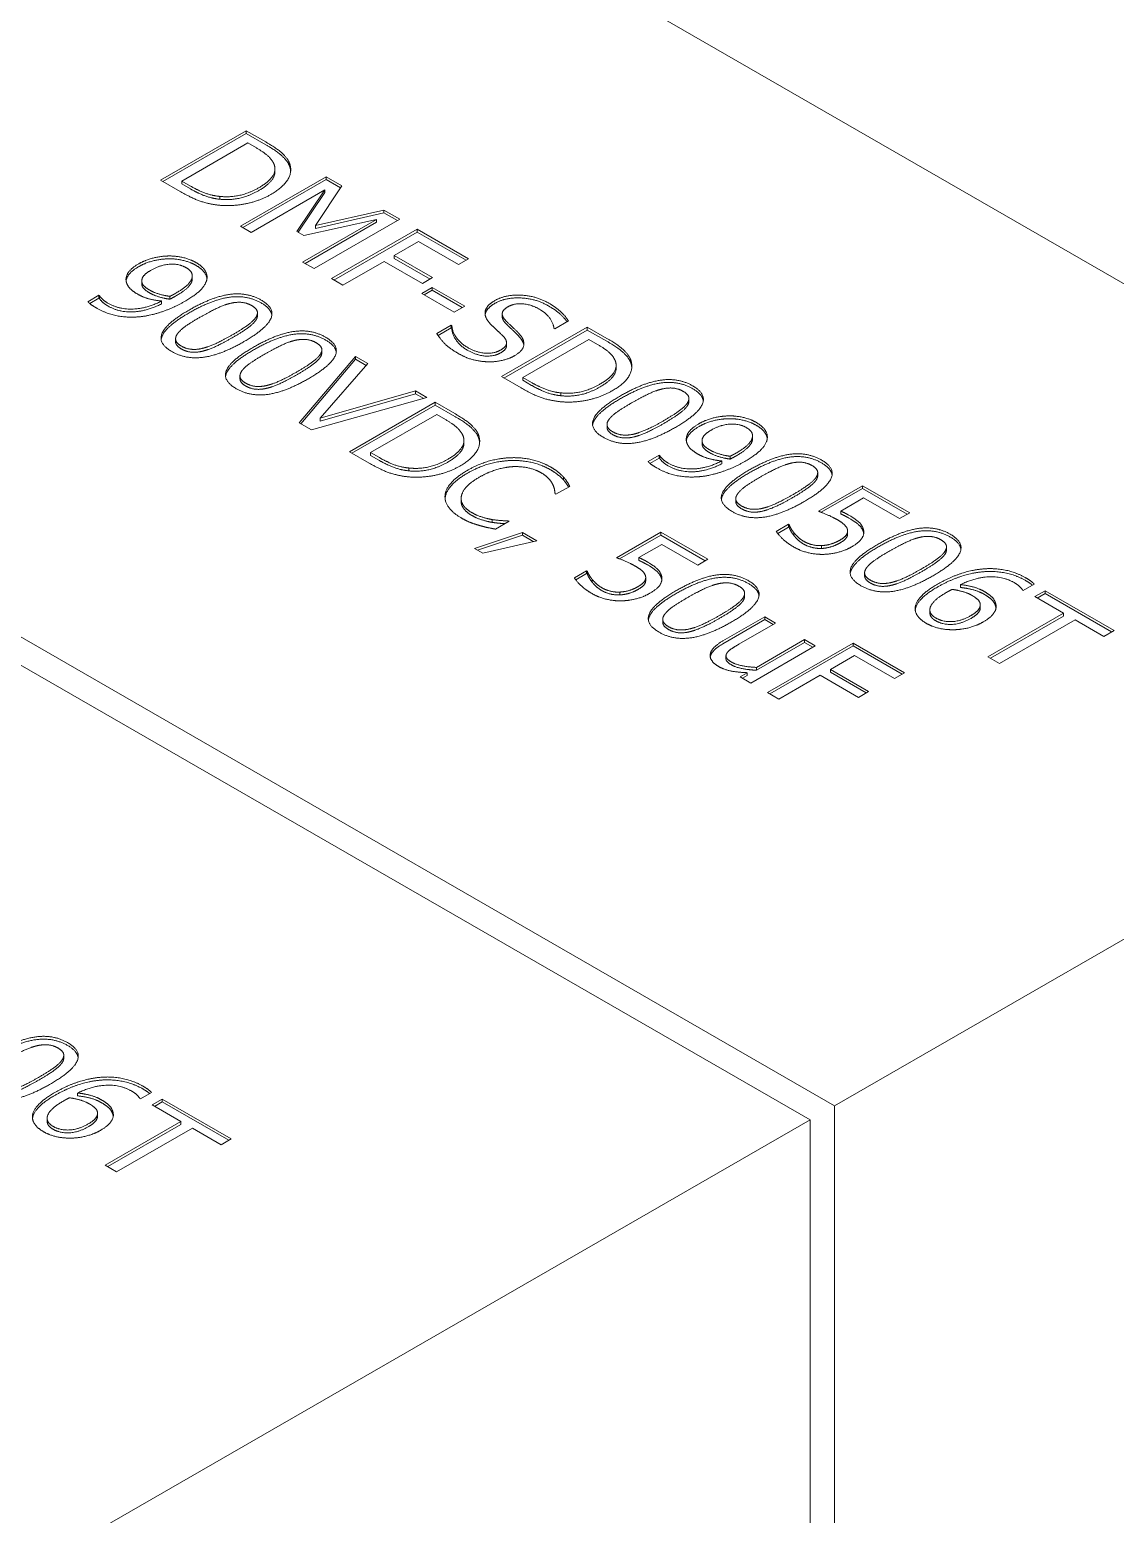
# Model space of a CAD drawing. Header units: millimetres. Extents: x 0 to 8410, y 0 to 5940.
# Drawn here: x 6997.09 to 7028.39, y 4896.03 to 4938.84 of the extents above; entities that cross this region are included whole.
import ezdxf

# ---------------------------------------------------------------- set-up
doc = ezdxf.new("R2010")
doc.units = ezdxf.units.MM
doc.header["$LTSCALE"] = 10
doc.layers.add('가시적인 것(ISO)', color=3, linetype='Continuous', lineweight=5, true_color=0x00ff00)
doc.layers.add('해치(ISO)', color=7, linetype='Continuous', lineweight=5)

msp = doc.modelspace()

# ---------------------------------------------------------------- hatches: boundary and pattern name
at = {"layer": '해치(ISO)'}
h = msp.add_hatch(dxfattribs=at)
h.set_pattern_fill('ANSI31', color=256, scale=254, angle=75, style=0)
h.set_pattern_definition([(119.99998, (0, 0), (-27.49631, -15.87499), [])])
edge = h.paths.add_edge_path()
edge.add_line((7404.266, 4779.834), (7404.266, 4781.463))
edge.add_line((7404.266, 4781.463), (7404.266, 4781.939))
edge.add_line((7404.266, 4781.939), (7404.266, 4785.699))
edge.add_line((7404.266, 4785.699), (7404.266, 4786.359))
edge.add_line((7404.266, 4786.359), (7404.266, 4792.156))
edge.add_line((7404.266, 4792.156), (7404.266, 4792.172))
edge.add_line((7404.266, 4792.172), (7404.266, 4792.297))
edge.add_line((7404.266, 4792.297), (7404.266, 4796.599))
edge.add_line((7404.266, 4796.599), (7404.266, 4801.485))
edge.add_line((7404.266, 4801.485), (7404.266, 4808.841))
edge.add_line((7404.266, 4808.841), (7404.266, 4812.536))
edge.add_line((7404.266, 4812.536), (7403.364, 4813.055))
edge.add_line((7403.364, 4813.055), (7401.607, 4814.067))
edge.add_line((7401.607, 4814.067), (7401.098, 4814.36))
edge.add_line((7401.098, 4814.36), (7399.485, 4815.289))
edge.add_line((7399.485, 4815.289), (7381.652, 4825.558))
edge.add_line((7381.652, 4825.558), (7377.402, 4828.006))
edge.add_line((7377.402, 4828.006), (7375.982, 4828.824))
edge.add_line((7375.982, 4828.824), (7375.982, 4827.189))
edge.add_ellipse((7378.103, 4825.967), major_axis=(1.497, -2.6), ratio=0.578093, start_angle=225.1108, end_angle=315.1108)
edge.add_line((7378.103, 4823.514), (7397.549, 4812.316))
edge.add_ellipse((7397.549, 4808.637), major_axis=(2.246, -3.9), ratio=0.578093, start_angle=45.1108, end_angle=135.1108, ccw=False)
edge.add_line((7400.731, 4806.805), (7400.731, 4784.323))
edge.add_ellipse((7402.852, 4783.101), major_axis=(1.497, -2.6), ratio=0.578093, start_angle=225.1108, end_angle=315.1108)
edge.add_line((7402.852, 4780.648), (7404.266, 4779.834))
edge = h.paths.add_edge_path()
edge.add_line((6488.28, 5307.315), (6489.694, 5306.501))
edge.add_ellipse((6489.694, 5308.954), major_axis=(1.497, -2.6), ratio=0.578093, start_angle=315.1108, end_angle=405.1108)
edge.add_line((6491.816, 5307.732), (6491.816, 5330.214))
edge.add_ellipse((6494.998, 5328.382), major_axis=(-2.246, 3.9), ratio=0.578093, start_angle=315.1108, end_angle=405.1108, ccw=False)
edge.add_line((6494.998, 5332.061), (6514.443, 5320.863))
edge.add_ellipse((6514.443, 5323.316), major_axis=(1.497, -2.6), ratio=0.578093, start_angle=315.1108, end_angle=405.1108)
edge.add_line((6516.564, 5322.094), (6516.564, 5323.729))
edge.add_line((6516.564, 5323.729), (6498.559, 5334.098))
edge.add_line((6498.559, 5334.098), (6498.547, 5334.105))
edge.add_line((6498.547, 5334.105), (6488.28, 5340.017))
edge.add_line((6488.28, 5340.017), (6488.28, 5307.315))

# ---------------------------------------------------------------- linework, layer by layer
at = {"layer": '가시적인 것(ISO)'}
for p, q in [((7045.048, 4922.069), (7004.389, 4945.483)), ((7000.856, 4934.505), (7003.331, 4935.93)), ((7000.927, 4934.464), (7003.331, 4935.848)), ((7003.331, 4935.93), (7003.895, 4935.605)), ((7003.331, 4935.93), (7003.331, 4935.848)), ((7003.331, 4935.848), (7003.895, 4935.524)), ((7003.375, 4935.577), (7001.47, 4934.479)), ((7003.626, 4935.432), (7003.375, 4935.577)), ((7001.426, 4934.177), (7000.856, 4934.505)), ((7003.165, 4933.176), (7005.639, 4934.601)), ((7003.236, 4933.135), (7005.639, 4934.519)), ((7004.16, 4934.831), (7004.16, 4934.75)), ((7005.639, 4934.601), (7006.089, 4934.342)), ((7005.639, 4934.601), (7005.639, 4934.519)), ((7005.639, 4934.519), (7006.049, 4934.283)), ((7001.47, 4934.479), (7001.47, 4934.398)), ((7001.47, 4934.479), (7001.721, 4934.335)), ((7001.47, 4934.398), (7001.721, 4934.253)), ((7005.603, 4934.226), (7003.471, 4932.999)), ((7004.793, 4933.023), (7005.603, 4934.226)), ((7004.833, 4933), (7005.603, 4934.145)), ((7006.089, 4934.342), (7005.329, 4933.193)), ((7005.603, 4934.226), (7005.603, 4934.145)), ((7002.569, 4934.036), (7002.569, 4933.954)), ((7005.329, 4933.193), (7007.304, 4933.642)), ((7007.304, 4933.642), (7007.761, 4933.379)), ((7007.304, 4933.642), (7007.304, 4933.56)), ((7004.958, 4932.143), (7007.089, 4933.371)), ((7007.089, 4933.371), (7004.994, 4932.908)), ((7005.028, 4932.102), (7007.089, 4933.289)), ((7007.761, 4933.379), (7005.286, 4931.954)), ((7005.329, 4933.111), (7007.304, 4933.56)), ((7007.089, 4933.371), (7007.089, 4933.289)), ((7007.304, 4933.56), (7007.69, 4933.338)), ((7003.471, 4932.999), (7003.165, 4933.176)), ((7004.994, 4932.908), (7004.793, 4933.023)), ((7005.329, 4933.193), (7005.329, 4933.111)), ((7005.788, 4931.665), (7008.263, 4933.09)), ((7005.859, 4931.624), (7008.263, 4933.008)), ((7008.263, 4933.09), (7009.743, 4932.238)), ((7008.263, 4933.09), (7008.263, 4933.008)), ((7008.263, 4933.008), (7009.672, 4932.197)), ((7008.299, 4932.732), (7007.601, 4932.33)), ((7009.45, 4932.069), (7008.299, 4932.732)), ((7005.286, 4931.954), (7004.958, 4932.143)), ((7007.308, 4932.161), (7006.117, 4931.475)), ((7008.411, 4931.526), (7007.308, 4932.161)), ((7007.601, 4932.33), (7008.704, 4931.695)), ((7007.601, 4932.33), (7007.601, 4932.248)), ((7007.601, 4932.248), (7008.633, 4931.654)), ((7009.743, 4932.238), (7009.45, 4932.069)), ((7000.32, 4931.6), (7000.32, 4931.519)), ((7001.773, 4931.718), (7001.773, 4931.637)), ((7001.774, 4931.744), (7001.774, 4931.662)), ((7006.117, 4931.475), (7005.788, 4931.665)), ((7008.704, 4931.695), (7008.411, 4931.526)), ((6979.641, 4931.231), (7020.299, 4907.817)), ((6998.765, 4931), (6999.084, 4931.184)), ((6998.818, 4930.949), (6999.084, 4931.102)), ((6999.084, 4931.184), (6999.1, 4931.174)), ((6999.084, 4931.184), (6999.084, 4931.102)), ((6999.084, 4931.102), (6999.1, 4931.093)), ((6999.1, 4931.174), (6999.1, 4931.093)), ((7001.131, 4931.155), (7001.131, 4931.073)), ((7008.395, 4931.238), (7008.696, 4931.411)), ((7009.332, 4930.698), (7008.395, 4931.238)), ((7008.466, 4931.197), (7008.696, 4931.329)), ((7008.696, 4931.411), (7009.632, 4930.871)), ((7008.696, 4931.411), (7008.696, 4931.329)), ((7008.696, 4931.329), (7009.562, 4930.831)), ((7019.592, 4907.41), (6978.934, 4930.824)), ((7000.891, 4931.018), (7000.891, 4930.937)), ((7003.655, 4930.679), (7003.655, 4930.597)), ((7009.632, 4930.871), (7009.332, 4930.698)), ((7010.715, 4930.648), (7010.715, 4930.566)), ((7008.824, 4930.087), (7009.237, 4930.325)), ((7008.863, 4930.028), (7009.237, 4930.243)), ((7009.237, 4930.325), (7009.261, 4930.311)), ((7009.237, 4930.325), (7009.237, 4930.243)), ((7009.237, 4930.243), (7009.261, 4930.23)), ((7009.261, 4930.311), (7009.261, 4930.23)), ((7010.693, 4928.84), (7013.168, 4930.265)), ((7012.228, 4930.22), (7012.204, 4930.234)), ((7012.621, 4930.446), (7012.228, 4930.22)), ((7013.168, 4930.265), (7013.732, 4929.941)), ((7013.168, 4930.265), (7013.168, 4930.183)), ((7001.294, 4929.93), (7001.294, 4929.849)), ((7010.764, 4928.799), (7013.168, 4930.183)), ((7010.84, 4929.816), (7010.84, 4929.734)), ((7013.212, 4929.912), (7011.307, 4928.814)), ((7013.168, 4930.183), (7013.732, 4929.859)), ((7013.463, 4929.767), (7013.212, 4929.912)), ((7004.862, 4927.505), (7006.484, 4929.421)), ((7005.512, 4929.61), (7005.512, 4929.528)), ((7006.484, 4929.421), (7006.837, 4929.218)), ((7006.484, 4929.421), (7006.484, 4929.339)), ((7004.908, 4927.478), (7006.484, 4929.339)), ((7006.837, 4929.218), (7005.467, 4927.639)), ((7006.484, 4929.339), (7006.79, 4929.163)), ((7013.998, 4929.166), (7013.998, 4929.085)), ((7003.151, 4928.861), (7003.151, 4928.779)), ((7011.263, 4928.512), (7010.693, 4928.84)), ((7011.307, 4928.814), (7011.307, 4928.733)), ((7011.307, 4928.814), (7011.558, 4928.67)), ((7011.307, 4928.733), (7011.558, 4928.588)), ((7008.544, 4928.235), (7005.217, 4927.301)), ((7005.467, 4927.639), (7008.209, 4928.428)), ((7005.467, 4927.557), (7008.209, 4928.346)), ((7006.306, 4926.674), (7008.781, 4928.099)), ((7008.209, 4928.428), (7008.544, 4928.235)), ((7008.209, 4928.428), (7008.209, 4928.346)), ((7008.209, 4928.346), (7008.449, 4928.208)), ((7008.781, 4928.099), (7009.344, 4927.774)), ((7008.781, 4928.099), (7008.781, 4928.017)), ((7012.406, 4928.371), (7012.406, 4928.289)), ((7016.097, 4928.207), (7016.097, 4928.126)), ((7005.467, 4927.639), (7005.467, 4927.557)), ((7006.377, 4926.633), (7008.781, 4928.017)), ((7008.825, 4927.745), (7006.919, 4926.648)), ((7008.781, 4928.017), (7009.344, 4927.692)), ((7009.075, 4927.601), (7008.825, 4927.745)), ((7005.217, 4927.301), (7004.862, 4927.505)), ((7013.736, 4927.459), (7013.736, 4927.377)), ((7009.61, 4927), (7009.61, 4926.918)), ((7016.476, 4926.99), (7016.476, 4926.908)), ((7017.93, 4927.107), (7017.93, 4927.026)), ((7017.931, 4927.133), (7017.931, 4927.052)), ((7006.875, 4926.346), (7006.306, 4926.674)), ((7006.919, 4926.648), (7006.919, 4926.566)), ((7006.919, 4926.648), (7007.17, 4926.504)), ((7006.919, 4926.566), (7007.17, 4926.422)), ((7014.921, 4926.389), (7015.24, 4926.573)), ((7014.975, 4926.338), (7015.24, 4926.491)), ((7015.24, 4926.573), (7015.256, 4926.564)), ((7015.24, 4926.573), (7015.24, 4926.491)), ((7015.24, 4926.491), (7015.256, 4926.482)), ((7015.256, 4926.564), (7015.256, 4926.482)), ((7017.047, 4926.408), (7017.047, 4926.326)), ((7017.288, 4926.544), (7017.288, 4926.462)), ((7008.019, 4926.205), (7008.019, 4926.123)), ((7012.477, 4925.947), (7012.477, 4925.865)), ((7019.812, 4926.068), (7019.812, 4925.987)), ((7012.661, 4925.675), (7012.264, 4925.446)), ((7019.831, 4924.959), (7021.106, 4925.694)), ((7019.916, 4924.927), (7021.106, 4925.612)), ((7021.106, 4925.694), (7022.464, 4924.912)), ((7021.106, 4925.694), (7021.106, 4925.612)), ((7021.106, 4925.612), (7022.393, 4924.871)), ((7009.529, 4925.328), (7009.529, 4925.246)), ((7012.264, 4925.446), (7012.238, 4925.461)), ((7017.45, 4925.32), (7017.45, 4925.238)), ((7021.134, 4925.343), (7020.475, 4924.963)), ((7022.173, 4924.745), (7021.134, 4925.343)), ((7010.427, 4924.718), (7010.427, 4924.636)), ((7010.913, 4924.667), (7010.519, 4924.441)), ((7010.888, 4924.681), (7010.913, 4924.667)), ((7010.888, 4924.681), (7010.888, 4924.654)), ((7020.475, 4924.963), (7020.475, 4924.881)), ((7022.464, 4924.912), (7022.173, 4924.745)), ((7009.914, 4923.887), (7011.296, 4924.345)), ((7010.004, 4923.835), (7011.296, 4924.263)), ((7011.296, 4924.345), (7011.711, 4924.106)), ((7011.296, 4924.345), (7011.296, 4924.263)), ((7011.296, 4924.263), (7011.609, 4924.083)), ((7014.009, 4923.619), (7015.285, 4924.353)), ((7014.094, 4923.586), (7015.285, 4924.272)), ((7015.285, 4924.353), (7016.642, 4923.571)), ((7015.285, 4924.353), (7015.285, 4924.272)), ((7015.285, 4924.272), (7016.571, 4923.531)), ((7018.617, 4924.378), (7018.968, 4924.581)), ((7018.657, 4924.319), (7018.968, 4924.499)), ((7018.968, 4924.581), (7018.992, 4924.567)), ((7018.968, 4924.581), (7018.968, 4924.499)), ((7018.968, 4924.499), (7018.992, 4924.485)), ((7018.992, 4924.567), (7018.992, 4924.485)), ((7019.127, 4924.337), (7019.127, 4924.255)), ((7020.674, 4924.384), (7020.674, 4924.303)), ((7010.156, 4923.747), (7009.914, 4923.887)), ((7011.711, 4924.106), (7010.156, 4923.747)), ((7015.313, 4924.002), (7014.653, 4923.622)), ((7016.352, 4923.404), (7015.313, 4924.002)), ((7019.925, 4923.967), (7019.925, 4923.885)), ((7023.526, 4923.929), (7023.526, 4923.848)), ((7014.653, 4923.622), (7014.653, 4923.54)), ((7016.642, 4923.571), (7016.352, 4923.404)), ((7012.796, 4923.038), (7013.147, 4923.24)), ((7012.835, 4922.979), (7013.147, 4923.158)), ((7013.147, 4923.24), (7013.171, 4923.226)), ((7013.147, 4923.24), (7013.147, 4923.158)), ((7013.147, 4923.158), (7013.171, 4923.144)), ((7013.171, 4923.226), (7013.171, 4923.144)), ((7013.305, 4922.996), (7013.305, 4922.914)), ((7014.852, 4923.044), (7014.852, 4922.962)), ((7021.165, 4923.181), (7021.165, 4923.099)), ((7014.103, 4922.627), (7014.103, 4922.545)), ((7017.704, 4922.589), (7017.704, 4922.507)), ((7023.926, 4922.841), (7023.926, 4922.759)), ((7025.735, 4922.675), (7025.721, 4922.683)), ((7026.054, 4922.859), (7025.735, 4922.675)), ((7026.074, 4922.496), (7026.367, 4922.664)), ((7026.145, 4922.455), (7026.367, 4922.583)), ((7026.367, 4922.664), (7028.356, 4921.519)), ((7026.367, 4922.664), (7026.367, 4922.583)), ((7026.367, 4922.583), (7028.286, 4921.478)), ((7020.299, 4907.817), (7045.048, 4922.069)), ((7023.047, 4922.114), (7023.047, 4922.032)), ((7024.499, 4922.259), (7024.499, 4922.177)), ((7026.904, 4922.018), (7026.074, 4922.496)), ((7015.343, 4921.84), (7015.343, 4921.758)), ((7017.08, 4921.22), (7018.285, 4921.914)), ((7017.08, 4921.138), (7018.285, 4921.832)), ((7018.598, 4921.734), (7017.539, 4921.124)), ((7018.285, 4921.914), (7018.598, 4921.734)), ((7018.285, 4921.914), (7018.285, 4921.832)), ((7018.285, 4921.832), (7018.527, 4921.693)), ((7024.722, 4920.761), (7026.904, 4922.018)), ((7024.793, 4920.72), (7026.904, 4921.936)), ((7027.233, 4921.828), (7025.051, 4920.572)), ((7026.904, 4922.018), (7026.904, 4921.936)), ((7028.064, 4921.35), (7027.233, 4921.828)), ((7018.042, 4920.455), (7019.43, 4921.255)), ((7019.43, 4921.255), (7019.743, 4921.074)), ((7019.43, 4921.255), (7019.43, 4921.173)), ((7028.356, 4921.519), (7028.064, 4921.35)), ((7017.166, 4920.787), (7017.166, 4920.705)), ((7019.743, 4921.074), (7017.886, 4920.005)), ((7018.042, 4920.374), (7019.43, 4921.173)), ((7018.363, 4919.73), (7020.838, 4921.155)), ((7018.434, 4919.689), (7020.838, 4921.074)), ((7019.43, 4921.173), (7019.672, 4921.034)), ((7020.874, 4920.797), (7020.176, 4920.395)), ((7020.838, 4921.155), (7022.318, 4920.303)), ((7020.838, 4921.155), (7020.838, 4921.074)), ((7020.838, 4921.074), (7022.247, 4920.262)), ((7022.025, 4920.134), (7020.874, 4920.797)), ((7018.042, 4920.455), (7018.042, 4920.374)), ((7020.176, 4920.395), (7021.279, 4919.76)), ((7020.176, 4920.395), (7020.176, 4920.314)), ((7025.051, 4920.572), (7024.722, 4920.761)), ((7017.573, 4920.185), (7017.778, 4920.303)), ((7017.886, 4920.005), (7017.573, 4920.185)), ((7017.644, 4920.144), (7017.778, 4920.221)), ((7017.778, 4920.303), (7017.778, 4920.221)), ((7019.883, 4920.227), (7018.692, 4919.541)), ((7020.987, 4919.591), (7019.883, 4920.227)), ((7020.176, 4920.314), (7021.208, 4919.719)), ((7022.318, 4920.303), (7022.025, 4920.134)), ((7018.692, 4919.541), (7018.363, 4919.73)), ((7021.279, 4919.76), (7020.987, 4919.591)), ((6998.07, 4909.27), (6998.07, 4909.189)), ((6998.47, 4908.182), (6998.47, 4908.1)), ((7000.279, 4908.016), (7000.265, 4908.024)), ((7000.598, 4908.199), (7000.279, 4908.016)), ((7000.618, 4907.837), (7000.911, 4908.005)), ((7000.911, 4908.005), (7002.901, 4906.86)), ((7000.911, 4908.005), (7000.911, 4907.924)), ((6999.043, 4907.6), (6999.043, 4907.518)), ((7001.449, 4907.359), (7000.618, 4907.837)), ((7000.689, 4907.796), (7000.911, 4907.924)), ((7000.911, 4907.924), (7002.83, 4906.819)), ((7020.299, 4867.512), (7020.299, 4907.817)), ((6994.843, 4893.158), (7019.592, 4907.41)), ((6997.591, 4907.455), (6997.591, 4907.373)), ((6999.267, 4906.102), (7001.449, 4907.359)), ((6999.338, 4906.061), (7001.449, 4907.277)), ((7001.778, 4907.169), (6999.595, 4905.913)), ((7001.449, 4907.359), (7001.449, 4907.277)), ((7002.608, 4906.691), (7001.778, 4907.169)), ((7019.592, 4867.105), (7019.592, 4907.41)), ((7002.901, 4906.86), (7002.608, 4906.691)), ((6999.595, 4905.913), (6999.267, 4906.102))]:
    msp.add_line(p, q, dxfattribs=at)
for points in [[(7004.131, 4934.97), (7004.077, 4935.092), (7003.848, 4935.304), (7003.626, 4935.432)], [(7003.895, 4935.605), (7004.244, 4935.405), (7004.536, 4935.116), (7004.584, 4934.982)], [(7003.895, 4935.524), (7004.244, 4935.323), (7004.536, 4935.034), (7004.584, 4934.9)], [(7003.704, 4934.292), (7003.989, 4934.456), (7004.203, 4934.797), (7004.131, 4934.97)], [(7004.584, 4934.982), (7004.665, 4934.753), (7004.404, 4934.3), (7004.043, 4934.093)], [(7004.584, 4934.9), (7004.608, 4934.833), (7004.613, 4934.767)], [(7002.501, 4933.786), (7002.194, 4933.827), (7001.727, 4934.004), (7001.426, 4934.177)], [(7001.721, 4934.335), (7001.939, 4934.209), (7002.34, 4934.059), (7002.569, 4934.036)], [(7001.721, 4934.253), (7001.939, 4934.127), (7002.34, 4933.977), (7002.569, 4933.954)], [(7004.043, 4934.093), (7003.704, 4933.897), (7002.884, 4933.741), (7002.501, 4933.786)], [(7002.569, 4934.036), (7002.858, 4934.004), (7003.415, 4934.126), (7003.704, 4934.292)], [(7002.569, 4933.954), (7002.858, 4933.922), (7003.415, 4934.044), (7003.704, 4934.211)], [(6999.872, 4931.575), (6999.842, 4931.71), (7000.016, 4931.968), (7000.235, 4932.094)], [(7000.235, 4932.094), (7000.425, 4932.203), (7000.867, 4932.314), (7001.089, 4932.318)], [(7000.235, 4932.012), (7000.425, 4932.122), (7000.867, 4932.232), (7001.089, 4932.236)], [(7001.603, 4931.978), (7001.398, 4932.096), (7000.863, 4932.067), (7000.586, 4931.908)], [(7001.089, 4932.318), (7001.302, 4932.322), (7001.723, 4932.221), (7001.875, 4932.133)], [(7001.089, 4932.236), (7001.302, 4932.241), (7001.723, 4932.139), (7001.875, 4932.051)], [(7001.773, 4931.718), (7001.781, 4931.806), (7001.691, 4931.927), (7001.603, 4931.978)], [(7001.875, 4932.133), (7002.046, 4932.035), (7002.208, 4931.81), (7002.202, 4931.688)], [(7000.203, 4931.216), (7000.066, 4931.294), (6999.9, 4931.46), (6999.872, 4931.575)], [(7000.586, 4931.908), (7000.429, 4931.818), (7000.307, 4931.655), (7000.323, 4931.562)], [(7000.32, 4931.519), (7000.32, 4931.5), (7000.323, 4931.481)], [(7000.323, 4931.562), (7000.335, 4931.495), (7000.46, 4931.384), (7000.552, 4931.331)], [(7001.294, 4931.241), (7001.545, 4931.386), (7001.769, 4931.621), (7001.773, 4931.718)], [(7001.294, 4931.16), (7001.545, 4931.304), (7001.769, 4931.54), (7001.773, 4931.637)], [(7002.202, 4931.688), (7002.194, 4931.536), (7001.893, 4931.201), (7001.555, 4931.006)], [(7001.773, 4931.637), (7001.774, 4931.65), (7001.774, 4931.662)], [(6999.1, 4931.174), (6999.118, 4931.136), (6999.252, 4931.01), (6999.342, 4930.958)], [(6999.1, 4931.093), (6999.118, 4931.054), (6999.252, 4930.929), (6999.342, 4930.877)], [(7000.891, 4931.018), (7000.668, 4931.043), (7000.345, 4931.134), (7000.203, 4931.216)], [(7000.323, 4931.481), (7000.335, 4931.414), (7000.46, 4931.303), (7000.552, 4931.25)], [(7000.552, 4931.331), (7000.658, 4931.27), (7000.977, 4931.172), (7001.131, 4931.155)], [(7000.552, 4931.25), (7000.658, 4931.188), (7000.977, 4931.09), (7001.131, 4931.073)], [(7001.131, 4931.155), (7001.157, 4931.167), (7001.244, 4931.212), (7001.294, 4931.241)], [(7001.131, 4931.073), (7001.157, 4931.086), (7001.244, 4931.131), (7001.294, 4931.16)], [(7001.683, 4930.759), (7002.353, 4931.144), (7003.36, 4931.278), (7003.765, 4931.045)], [(7001.683, 4930.677), (7002.353, 4931.063), (7003.36, 4931.196), (7003.765, 4930.963)], [(7010.505, 4931.034), (7010.806, 4931.207), (7011.682, 4931.172), (7012.045, 4930.963)], [(7010.505, 4930.953), (7010.806, 4931.126), (7011.682, 4931.09), (7012.045, 4930.881)], [(6999.011, 4930.819), (6998.945, 4930.857), (6998.809, 4930.951), (6998.765, 4931)], [(7000.243, 4930.564), (6999.908, 4930.536), (6999.304, 4930.65), (6999.011, 4930.819)], [(6999.342, 4930.958), (6999.667, 4930.771), (7000.468, 4930.805), (7000.891, 4931.018)], [(6999.342, 4930.877), (6999.667, 4930.689), (7000.468, 4930.723), (7000.891, 4930.937)], [(7001.555, 4931.006), (7001.248, 4930.829), (7000.56, 4930.592), (7000.243, 4930.564)], [(7001.188, 4929.561), (7000.778, 4929.796), (7001.031, 4930.383), (7001.683, 4930.759)], [(7002.86, 4930.949), (7002.684, 4930.905), (7002.263, 4930.704), (7002.02, 4930.564)], [(7003.49, 4930.887), (7003.352, 4930.966), (7003.043, 4930.994), (7002.86, 4930.949)], [(7003.765, 4931.045), (7004.172, 4930.81), (7003.913, 4930.22), (7003.267, 4929.848)], [(7003.596, 4930.53), (7003.672, 4930.631), (7003.628, 4930.807), (7003.49, 4930.887)], [(7003.765, 4930.963), (7004.044, 4930.802), (7004.071, 4930.613)], [(7010.218, 4930.684), (7010.224, 4930.776), (7010.361, 4930.951), (7010.505, 4931.034)], [(7010.409, 4930.323), (7010.314, 4930.416), (7010.214, 4930.592), (7010.218, 4930.684)], [(7010.882, 4930.856), (7010.726, 4930.766), (7010.705, 4930.563), (7010.82, 4930.449)], [(7011.782, 4930.786), (7011.554, 4930.918), (7011.056, 4930.957), (7010.882, 4930.856)], [(7012.204, 4930.234), (7012.194, 4930.364), (7011.985, 4930.669), (7011.782, 4930.786)], [(7012.045, 4930.963), (7012.254, 4930.843), (7012.541, 4930.583), (7012.621, 4930.446)], [(7002.02, 4930.564), (7001.759, 4930.414), (7001.442, 4930.195), (7001.358, 4930.086)], [(7002.93, 4930.042), (7003.185, 4930.189), (7003.52, 4930.428), (7003.596, 4930.53)], [(7002.93, 4929.961), (7003.185, 4930.107), (7003.52, 4930.346), (7003.596, 4930.448)], [(7003.596, 4930.448), (7003.655, 4930.527), (7003.655, 4930.597)], [(7009.261, 4930.311), (7009.271, 4930.13), (7009.514, 4929.796), (7009.705, 4929.686)], [(7009.261, 4930.23), (7009.271, 4930.048), (7009.514, 4929.714), (7009.705, 4929.605)], [(7010.744, 4930.001), (7010.661, 4930.085), (7010.515, 4930.22), (7010.409, 4930.323)], [(7010.715, 4930.566), (7010.715, 4930.472), (7010.82, 4930.367)], [(7010.82, 4930.449), (7010.896, 4930.372), (7011.127, 4930.157), (7011.197, 4930.081)], [(7010.82, 4930.367), (7010.896, 4930.291), (7011.127, 4930.075), (7011.197, 4930)], [(7003.267, 4929.848), (7002.601, 4929.465), (7001.591, 4929.329), (7001.188, 4929.561)], [(7001.358, 4930.086), (7001.278, 4929.985), (7001.318, 4929.802), (7001.462, 4929.719)], [(7002.088, 4929.659), (7002.259, 4929.702), (7002.676, 4929.896), (7002.93, 4930.042)], [(7002.088, 4929.577), (7002.259, 4929.62), (7002.676, 4929.814), (7002.93, 4929.961)], [(7003.54, 4929.689), (7004.21, 4930.075), (7005.217, 4930.209), (7005.622, 4929.975)], [(7003.54, 4929.607), (7004.21, 4929.993), (7005.217, 4930.127), (7005.622, 4929.894)], [(7004.717, 4929.88), (7004.541, 4929.836), (7004.12, 4929.635), (7003.877, 4929.495)], [(7005.347, 4929.817), (7005.209, 4929.897), (7004.9, 4929.925), (7004.717, 4929.88)], [(7005.622, 4929.975), (7006.029, 4929.741), (7005.77, 4929.151), (7005.124, 4928.779)], [(7005.453, 4929.46), (7005.53, 4929.562), (7005.485, 4929.738), (7005.347, 4929.817)], [(7005.622, 4929.894), (7005.901, 4929.733), (7005.928, 4929.544)], [(7009.444, 4929.509), (7009.175, 4929.663), (7008.91, 4929.945), (7008.824, 4930.087)], [(7010.669, 4929.607), (7010.818, 4929.692), (7010.856, 4929.883), (7010.744, 4930.001)], [(7011.197, 4930.081), (7011.373, 4929.89), (7011.295, 4929.572), (7011.064, 4929.439)], [(7011.197, 4930), (7011.319, 4929.867), (7011.338, 4929.749)], [(7013.732, 4929.941), (7014.081, 4929.74), (7014.374, 4929.451), (7014.422, 4929.317)], [(7013.732, 4929.859), (7014.081, 4929.658), (7014.374, 4929.369), (7014.422, 4929.235)], [(7001.462, 4929.719), (7001.599, 4929.641), (7001.908, 4929.613), (7002.088, 4929.659)], [(7001.462, 4929.637), (7001.599, 4929.559), (7001.908, 4929.531), (7002.088, 4929.577)], [(7003.045, 4928.491), (7002.636, 4928.727), (7002.888, 4929.314), (7003.54, 4929.689)], [(7003.877, 4929.495), (7003.616, 4929.345), (7003.299, 4929.125), (7003.215, 4929.017)], [(7004.788, 4928.973), (7005.042, 4929.12), (7005.377, 4929.359), (7005.453, 4929.46)], [(7004.788, 4928.891), (7005.042, 4929.038), (7005.377, 4929.277), (7005.453, 4929.379)], [(7005.453, 4929.379), (7005.512, 4929.457), (7005.512, 4929.528)], [(7010.314, 4929.266), (7010.088, 4929.272), (7009.671, 4929.378), (7009.444, 4929.509)], [(7009.705, 4929.686), (7009.977, 4929.529), (7010.483, 4929.499), (7010.669, 4929.607)], [(7009.705, 4929.605), (7009.977, 4929.448), (7010.483, 4929.418), (7010.669, 4929.525)], [(7011.064, 4929.439), (7010.918, 4929.355), (7010.519, 4929.261), (7010.314, 4929.266)], [(7013.969, 4929.305), (7013.914, 4929.427), (7013.686, 4929.639), (7013.463, 4929.767)], [(7003.215, 4929.017), (7003.135, 4928.915), (7003.175, 4928.733), (7003.319, 4928.65)], [(7003.945, 4928.59), (7004.116, 4928.632), (7004.533, 4928.826), (7004.788, 4928.973)], [(7013.541, 4928.627), (7013.826, 4928.791), (7014.041, 4929.132), (7013.969, 4929.305)], [(7014.422, 4929.317), (7014.502, 4929.088), (7014.241, 4928.635), (7013.88, 4928.428)], [(7014.422, 4929.235), (7014.445, 4929.169), (7014.451, 4929.102)], [(7005.124, 4928.779), (7004.459, 4928.396), (7003.448, 4928.259), (7003.045, 4928.491)], [(7003.319, 4928.65), (7003.456, 4928.571), (7003.765, 4928.543), (7003.945, 4928.59)], [(7003.319, 4928.568), (7003.456, 4928.489), (7003.765, 4928.462), (7003.945, 4928.508)], [(7003.945, 4928.508), (7004.116, 4928.551), (7004.533, 4928.745), (7004.788, 4928.891)], [(7012.338, 4928.122), (7012.031, 4928.162), (7011.564, 4928.339), (7011.263, 4928.512)], [(7011.558, 4928.67), (7011.776, 4928.544), (7012.178, 4928.394), (7012.406, 4928.371)], [(7011.558, 4928.588), (7011.776, 4928.462), (7012.178, 4928.312), (7012.406, 4928.289)], [(7012.406, 4928.371), (7012.695, 4928.339), (7013.253, 4928.461), (7013.541, 4928.627)], [(7012.406, 4928.289), (7012.695, 4928.257), (7013.253, 4928.379), (7013.541, 4928.546)], [(7014.125, 4928.287), (7014.795, 4928.672), (7015.802, 4928.806), (7016.207, 4928.573)], [(7014.125, 4928.205), (7014.795, 4928.591), (7015.802, 4928.725), (7016.207, 4928.491)], [(7015.932, 4928.415), (7015.794, 4928.495), (7015.485, 4928.522), (7015.302, 4928.477)], [(7016.207, 4928.573), (7016.614, 4928.339), (7016.355, 4927.748), (7015.709, 4927.377)], [(7016.207, 4928.491), (7016.486, 4928.331), (7016.513, 4928.141)], [(7013.88, 4928.428), (7013.541, 4928.232), (7012.721, 4928.076), (7012.338, 4928.122)], [(7013.63, 4927.089), (7013.22, 4927.325), (7013.473, 4927.911), (7014.125, 4928.287)], [(7014.462, 4928.093), (7014.201, 4927.943), (7013.884, 4927.723), (7013.8, 4927.615)], [(7015.302, 4928.477), (7015.126, 4928.433), (7014.705, 4928.232), (7014.462, 4928.093)], [(7016.038, 4928.058), (7016.114, 4928.16), (7016.07, 4928.335), (7015.932, 4928.415)], [(7016.038, 4927.976), (7016.097, 4928.055), (7016.097, 4928.126)], [(7009.344, 4927.774), (7009.693, 4927.573), (7009.986, 4927.284), (7010.034, 4927.151)], [(7009.344, 4927.692), (7009.693, 4927.491), (7009.986, 4927.203), (7010.034, 4927.069)], [(7015.372, 4927.571), (7015.627, 4927.717), (7015.962, 4927.956), (7016.038, 4928.058)], [(7015.372, 4927.489), (7015.627, 4927.636), (7015.962, 4927.875), (7016.038, 4927.976)], [(7016.391, 4927.483), (7016.582, 4927.593), (7017.023, 4927.703), (7017.246, 4927.707)], [(7017.246, 4927.707), (7017.458, 4927.712), (7017.879, 4927.61), (7018.032, 4927.522)], [(7009.581, 4927.139), (7009.527, 4927.26), (7009.298, 4927.473), (7009.075, 4927.601)], [(7015.709, 4927.377), (7015.044, 4926.993), (7014.033, 4926.857), (7013.63, 4927.089)], [(7013.8, 4927.615), (7013.72, 4927.513), (7013.76, 4927.33), (7013.904, 4927.247)], [(7013.904, 4927.247), (7014.041, 4927.169), (7014.35, 4927.141), (7014.53, 4927.187)], [(7014.53, 4927.187), (7014.701, 4927.23), (7015.118, 4927.424), (7015.372, 4927.571)], [(7014.53, 4927.105), (7014.701, 4927.148), (7015.118, 4927.342), (7015.372, 4927.489)], [(7016.028, 4926.964), (7015.998, 4927.099), (7016.173, 4927.357), (7016.391, 4927.483)], [(7016.391, 4927.401), (7016.582, 4927.511), (7017.023, 4927.622), (7017.246, 4927.625)], [(7016.742, 4927.297), (7016.586, 4927.207), (7016.463, 4927.044), (7016.48, 4926.952)], [(7017.759, 4927.367), (7017.554, 4927.485), (7017.019, 4927.456), (7016.742, 4927.297)], [(7017.246, 4927.625), (7017.458, 4927.63), (7017.879, 4927.528), (7018.032, 4927.44)], [(7017.93, 4927.107), (7017.938, 4927.195), (7017.847, 4927.317), (7017.759, 4927.367)], [(7018.032, 4927.522), (7018.202, 4927.424), (7018.365, 4927.199), (7018.359, 4927.077)], [(7009.154, 4926.461), (7009.438, 4926.625), (7009.653, 4926.966), (7009.581, 4927.139)], [(7010.034, 4927.151), (7010.114, 4926.922), (7009.854, 4926.469), (7009.493, 4926.261)], [(7010.034, 4927.069), (7010.057, 4927.002), (7010.063, 4926.936)], [(7013.904, 4927.165), (7014.041, 4927.087), (7014.35, 4927.059), (7014.53, 4927.105)], [(7016.359, 4926.605), (7016.223, 4926.684), (7016.056, 4926.849), (7016.028, 4926.964)], [(7016.476, 4926.908), (7016.476, 4926.889), (7016.48, 4926.87)], [(7016.48, 4926.952), (7016.492, 4926.885), (7016.616, 4926.774), (7016.708, 4926.721)], [(7016.48, 4926.87), (7016.492, 4926.803), (7016.616, 4926.692), (7016.708, 4926.639)], [(7017.45, 4926.631), (7017.701, 4926.775), (7017.926, 4927.01), (7017.93, 4927.107)], [(7017.45, 4926.549), (7017.701, 4926.693), (7017.926, 4926.929), (7017.93, 4927.026)], [(7018.359, 4927.077), (7018.351, 4926.925), (7018.05, 4926.59), (7017.711, 4926.395)], [(7017.93, 4927.026), (7017.931, 4927.039), (7017.931, 4927.052)], [(7007.17, 4926.504), (7007.389, 4926.378), (7007.79, 4926.228), (7008.019, 4926.205)], [(7007.17, 4926.422), (7007.389, 4926.296), (7007.79, 4926.146), (7008.019, 4926.123)], [(7008.019, 4926.205), (7008.307, 4926.172), (7008.865, 4926.295), (7009.154, 4926.461)], [(7008.019, 4926.123), (7008.307, 4926.091), (7008.865, 4926.213), (7009.154, 4926.379)], [(7009.709, 4926.136), (7010.02, 4926.316), (7010.64, 4926.49), (7010.961, 4926.501)], [(7009.709, 4926.055), (7010.02, 4926.234), (7010.64, 4926.408), (7010.961, 4926.42)], [(7010.961, 4926.501), (7011.276, 4926.512), (7011.855, 4926.379), (7012.106, 4926.235)], [(7010.961, 4926.42), (7011.276, 4926.43), (7011.855, 4926.297), (7012.106, 4926.153)], [(7015.168, 4926.208), (7015.102, 4926.246), (7014.965, 4926.341), (7014.921, 4926.389)], [(7015.256, 4926.564), (7015.274, 4926.525), (7015.409, 4926.4), (7015.499, 4926.348)], [(7015.256, 4926.482), (7015.274, 4926.444), (7015.409, 4926.318), (7015.499, 4926.266)], [(7015.499, 4926.348), (7015.824, 4926.16), (7016.624, 4926.194), (7017.047, 4926.408)], [(7017.047, 4926.408), (7016.824, 4926.432), (7016.502, 4926.523), (7016.359, 4926.605)], [(7017.711, 4926.395), (7017.404, 4926.218), (7016.716, 4925.981), (7016.399, 4925.954)], [(7016.708, 4926.721), (7016.814, 4926.659), (7017.133, 4926.561), (7017.288, 4926.544)], [(7016.708, 4926.639), (7016.814, 4926.578), (7017.133, 4926.479), (7017.288, 4926.462)], [(7017.288, 4926.544), (7017.314, 4926.557), (7017.4, 4926.602), (7017.45, 4926.631)], [(7017.288, 4926.462), (7017.314, 4926.475), (7017.4, 4926.52), (7017.45, 4926.549)], [(7017.839, 4926.148), (7018.509, 4926.533), (7019.516, 4926.667), (7019.921, 4926.434)], [(7017.839, 4926.066), (7018.509, 4926.452), (7019.516, 4926.586), (7019.921, 4926.352)], [(7019.646, 4926.276), (7019.508, 4926.356), (7019.199, 4926.383), (7019.017, 4926.338)], [(7019.921, 4926.434), (7020.328, 4926.2), (7020.069, 4925.61), (7019.424, 4925.238)], [(7019.921, 4926.352), (7020.2, 4926.192), (7020.227, 4926.002)], [(7007.95, 4925.955), (7007.643, 4925.996), (7007.176, 4926.172), (7006.875, 4926.346)], [(7009.493, 4926.261), (7009.154, 4926.066), (7008.333, 4925.91), (7007.95, 4925.955)], [(7009.065, 4925.408), (7009.077, 4925.586), (7009.396, 4925.956), (7009.709, 4926.136)], [(7010.052, 4925.939), (7009.797, 4925.792), (7009.553, 4925.511), (7009.533, 4925.377)], [(7011.021, 4926.243), (7010.79, 4926.23), (7010.291, 4926.076), (7010.052, 4925.939)], [(7011.823, 4926.074), (7011.665, 4926.165), (7011.251, 4926.253), (7011.021, 4926.243)], [(7012.166, 4925.74), (7012.124, 4925.825), (7011.967, 4925.991), (7011.823, 4926.074)], [(7012.106, 4926.235), (7012.23, 4926.163), (7012.413, 4926.016), (7012.477, 4925.947)], [(7012.106, 4926.153), (7012.23, 4926.081), (7012.413, 4925.935), (7012.477, 4925.865)], [(7012.477, 4925.947), (7012.531, 4925.886), (7012.623, 4925.747), (7012.661, 4925.675)], [(7016.399, 4925.954), (7016.064, 4925.925), (7015.461, 4926.039), (7015.168, 4926.208)], [(7015.499, 4926.266), (7015.824, 4926.079), (7016.624, 4926.112), (7017.047, 4926.326)], [(7017.344, 4924.95), (7016.935, 4925.186), (7017.187, 4925.772), (7017.839, 4926.148)], [(7018.176, 4925.954), (7017.915, 4925.804), (7017.599, 4925.584), (7017.514, 4925.476)], [(7019.017, 4926.338), (7018.84, 4926.294), (7018.419, 4926.093), (7018.176, 4925.954)], [(7019.753, 4925.919), (7019.829, 4926.021), (7019.785, 4926.196), (7019.646, 4926.276)], [(7019.753, 4925.837), (7019.812, 4925.916), (7019.812, 4925.987)], [(7012.238, 4925.461), (7012.234, 4925.509), (7012.21, 4925.653), (7012.166, 4925.74)], [(7019.087, 4925.432), (7019.341, 4925.578), (7019.676, 4925.817), (7019.753, 4925.919)], [(7019.087, 4925.35), (7019.341, 4925.497), (7019.676, 4925.736), (7019.753, 4925.837)], [(7009.537, 4924.762), (7009.296, 4924.901), (7009.051, 4925.229), (7009.065, 4925.408)], [(7009.533, 4925.377), (7009.515, 4925.246), (7009.669, 4925.014), (7009.826, 4924.924)], [(7019.424, 4925.238), (7018.758, 4924.854), (7017.747, 4924.718), (7017.344, 4924.95)], [(7017.514, 4925.476), (7017.434, 4925.374), (7017.474, 4925.191), (7017.619, 4925.108)], [(7017.619, 4925.108), (7017.755, 4925.03), (7018.064, 4925.002), (7018.244, 4925.048)], [(7018.244, 4925.048), (7018.415, 4925.091), (7018.832, 4925.285), (7019.087, 4925.432)], [(7018.244, 4924.966), (7018.415, 4925.009), (7018.832, 4925.203), (7019.087, 4925.35)], [(7010.05, 4924.55), (7009.906, 4924.591), (7009.685, 4924.677), (7009.537, 4924.762)], [(7009.826, 4924.924), (7009.968, 4924.842), (7010.281, 4924.742), (7010.427, 4924.718)], [(7009.826, 4924.842), (7009.968, 4924.76), (7010.281, 4924.661), (7010.427, 4924.636)], [(7010.427, 4924.718), (7010.57, 4924.696), (7010.812, 4924.681), (7010.888, 4924.681)], [(7017.619, 4925.027), (7017.755, 4924.948), (7018.064, 4924.92), (7018.244, 4924.966)], [(7020.38, 4924.712), (7020.244, 4924.791), (7019.931, 4924.922), (7019.831, 4924.959)], [(7020.671, 4924.413), (7020.663, 4924.489), (7020.507, 4924.639), (7020.38, 4924.712)], [(7020.475, 4924.963), (7020.543, 4924.933), (7020.665, 4924.869), (7020.713, 4924.842)], [(7020.475, 4924.881), (7020.543, 4924.851), (7020.665, 4924.787), (7020.713, 4924.76)], [(7020.713, 4924.842), (7020.904, 4924.732), (7021.104, 4924.545), (7021.132, 4924.422)], [(7020.713, 4924.76), (7020.904, 4924.65), (7021.104, 4924.463), (7021.132, 4924.341)], [(7010.519, 4924.441), (7010.399, 4924.466), (7010.185, 4924.509), (7010.05, 4924.55)], [(7019.125, 4923.925), (7018.948, 4924.026), (7018.682, 4924.27), (7018.617, 4924.378)], [(7018.992, 4924.567), (7019.003, 4924.529), (7019.073, 4924.405), (7019.127, 4924.337)], [(7018.992, 4924.485), (7019.003, 4924.447), (7019.073, 4924.323), (7019.127, 4924.255)], [(7019.127, 4924.337), (7019.191, 4924.261), (7019.315, 4924.145), (7019.418, 4924.086)], [(7019.127, 4924.255), (7019.191, 4924.179), (7019.315, 4924.063), (7019.418, 4924.004)], [(7020.455, 4924.127), (7020.587, 4924.203), (7020.683, 4924.341), (7020.671, 4924.413)], [(7021.132, 4924.422), (7021.163, 4924.299), (7021.014, 4924.061), (7020.789, 4923.931)], [(7021.132, 4924.341), (7021.136, 4924.326), (7021.138, 4924.311)], [(7021.554, 4924.009), (7022.223, 4924.395), (7023.23, 4924.529), (7023.635, 4924.295)], [(7021.554, 4923.927), (7022.223, 4924.313), (7023.23, 4924.447), (7023.635, 4924.213)], [(7023.361, 4924.137), (7023.222, 4924.217), (7022.913, 4924.244), (7022.731, 4924.199)], [(7023.635, 4924.295), (7024.043, 4924.061), (7023.784, 4923.471), (7023.138, 4923.099)], [(7023.635, 4924.213), (7023.915, 4924.053), (7023.941, 4923.863)], [(7019.975, 4923.714), (7019.759, 4923.71), (7019.317, 4923.814), (7019.125, 4923.925)], [(7019.418, 4924.086), (7019.518, 4924.028), (7019.779, 4923.961), (7019.925, 4923.967)], [(7019.418, 4924.004), (7019.518, 4923.947), (7019.779, 4923.88), (7019.925, 4923.885)], [(7019.925, 4923.967), (7020.061, 4923.974), (7020.322, 4924.05), (7020.455, 4924.127)], [(7019.925, 4923.885), (7020.061, 4923.892), (7020.322, 4923.969), (7020.455, 4924.045)], [(7020.789, 4923.931), (7020.611, 4923.829), (7020.192, 4923.719), (7019.975, 4923.714)], [(7021.058, 4922.811), (7020.649, 4923.047), (7020.902, 4923.633), (7021.554, 4924.009)], [(7021.891, 4923.815), (7021.63, 4923.665), (7021.313, 4923.445), (7021.229, 4923.337)], [(7022.731, 4924.199), (7022.554, 4924.155), (7022.133, 4923.955), (7021.891, 4923.815)], [(7023.467, 4923.78), (7023.543, 4923.882), (7023.499, 4924.057), (7023.361, 4924.137)], [(7023.467, 4923.698), (7023.526, 4923.777), (7023.526, 4923.848)], [(7014.559, 4923.372), (7014.422, 4923.45), (7014.109, 4923.582), (7014.009, 4923.619)], [(7014.849, 4923.072), (7014.841, 4923.149), (7014.685, 4923.299), (7014.559, 4923.372)], [(7014.653, 4923.622), (7014.721, 4923.592), (7014.843, 4923.529), (7014.892, 4923.501)], [(7014.653, 4923.54), (7014.721, 4923.51), (7014.843, 4923.447), (7014.892, 4923.419)], [(7014.892, 4923.501), (7015.082, 4923.391), (7015.283, 4923.204), (7015.311, 4923.082)], [(7014.892, 4923.419), (7015.082, 4923.309), (7015.283, 4923.122), (7015.311, 4923)], [(7022.801, 4923.293), (7023.056, 4923.439), (7023.391, 4923.679), (7023.467, 4923.78)], [(7022.801, 4923.211), (7023.056, 4923.358), (7023.391, 4923.597), (7023.467, 4923.698)], [(7013.303, 4922.584), (7013.127, 4922.686), (7012.86, 4922.929), (7012.796, 4923.038)], [(7013.171, 4923.226), (7013.181, 4923.188), (7013.251, 4923.064), (7013.305, 4922.996)], [(7013.171, 4923.144), (7013.181, 4923.106), (7013.251, 4922.983), (7013.305, 4922.914)], [(7013.305, 4922.996), (7013.369, 4922.92), (7013.494, 4922.805), (7013.596, 4922.746)], [(7014.633, 4922.786), (7014.765, 4922.862), (7014.862, 4923.001), (7014.849, 4923.072)], [(7015.311, 4923.082), (7015.341, 4922.958), (7015.192, 4922.72), (7014.968, 4922.591)], [(7015.311, 4923), (7015.314, 4922.985), (7015.317, 4922.97)], [(7015.732, 4922.668), (7016.402, 4923.054), (7017.409, 4923.188), (7017.814, 4922.955)], [(7015.732, 4922.586), (7016.402, 4922.972), (7017.409, 4923.106), (7017.814, 4922.873)], [(7017.814, 4922.955), (7018.221, 4922.72), (7017.962, 4922.13), (7017.316, 4921.758)], [(7023.138, 4923.099), (7022.472, 4922.715), (7021.461, 4922.579), (7021.058, 4922.811)], [(7021.229, 4923.337), (7021.148, 4923.235), (7021.189, 4923.053), (7021.333, 4922.969)], [(7021.333, 4922.969), (7021.469, 4922.891), (7021.778, 4922.863), (7021.959, 4922.909)], [(7021.959, 4922.909), (7022.129, 4922.952), (7022.546, 4923.146), (7022.801, 4923.293)], [(7021.959, 4922.828), (7022.129, 4922.87), (7022.546, 4923.064), (7022.801, 4923.211)], [(7023.264, 4922.853), (7023.587, 4923.039), (7024.239, 4923.262), (7024.57, 4923.293)], [(7023.264, 4922.771), (7023.587, 4922.957), (7024.239, 4923.18), (7024.57, 4923.211)], [(7025.476, 4922.9), (7025.168, 4923.078), (7024.371, 4923.056), (7023.926, 4922.841)], [(7024.57, 4923.293), (7024.893, 4923.324), (7025.529, 4923.2), (7025.807, 4923.04)], [(7024.57, 4923.211), (7024.893, 4923.242), (7025.529, 4923.119), (7025.807, 4922.958)], [(7025.807, 4923.04), (7025.89, 4922.992), (7026.018, 4922.9), (7026.054, 4922.859)], [(7014.154, 4922.374), (7013.937, 4922.369), (7013.496, 4922.473), (7013.303, 4922.584)], [(7013.305, 4922.914), (7013.369, 4922.838), (7013.494, 4922.723), (7013.596, 4922.664)], [(7013.596, 4922.746), (7013.696, 4922.688), (7013.957, 4922.621), (7014.103, 4922.627)], [(7013.596, 4922.664), (7013.696, 4922.606), (7013.957, 4922.539), (7014.103, 4922.545)], [(7014.103, 4922.627), (7014.24, 4922.634), (7014.501, 4922.71), (7014.633, 4922.786)], [(7014.103, 4922.545), (7014.24, 4922.552), (7014.501, 4922.628), (7014.633, 4922.704)], [(7014.968, 4922.591), (7014.789, 4922.488), (7014.37, 4922.378), (7014.154, 4922.374)], [(7015.237, 4921.471), (7014.827, 4921.706), (7015.08, 4922.293), (7015.732, 4922.668)], [(7016.909, 4922.859), (7016.733, 4922.815), (7016.312, 4922.614), (7016.069, 4922.474)], [(7017.539, 4922.796), (7017.401, 4922.876), (7017.092, 4922.904), (7016.909, 4922.859)], [(7017.645, 4922.44), (7017.721, 4922.541), (7017.677, 4922.717), (7017.539, 4922.796)], [(7017.645, 4922.358), (7017.704, 4922.437), (7017.704, 4922.507)], [(7017.814, 4922.873), (7018.093, 4922.712), (7018.12, 4922.523)], [(7021.333, 4922.888), (7021.469, 4922.809), (7021.778, 4922.781), (7021.959, 4922.828)], [(7022.623, 4922.169), (7022.629, 4922.32), (7022.935, 4922.663), (7023.264, 4922.853)], [(7023.525, 4922.617), (7023.268, 4922.469), (7023.054, 4922.23), (7023.048, 4922.139)], [(7023.688, 4922.704), (7023.649, 4922.684), (7023.577, 4922.647), (7023.525, 4922.617)], [(7024.265, 4922.528), (7024.149, 4922.595), (7023.86, 4922.681), (7023.688, 4922.704)], [(7023.926, 4922.841), (7024.127, 4922.82), (7024.466, 4922.729), (7024.614, 4922.644)], [(7023.926, 4922.759), (7024.127, 4922.739), (7024.466, 4922.647), (7024.614, 4922.562)], [(7024.496, 4922.296), (7024.482, 4922.364), (7024.351, 4922.479), (7024.265, 4922.528)], [(7024.614, 4922.644), (7024.759, 4922.561), (7024.917, 4922.402), (7024.947, 4922.283)], [(7024.614, 4922.562), (7024.759, 4922.479), (7024.917, 4922.321), (7024.947, 4922.202)], [(7025.721, 4922.683), (7025.699, 4922.723), (7025.573, 4922.845), (7025.476, 4922.9)], [(7016.069, 4922.474), (7015.808, 4922.324), (7015.491, 4922.105), (7015.407, 4921.996)], [(7016.979, 4921.952), (7017.234, 4922.099), (7017.569, 4922.338), (7017.645, 4922.44)], [(7016.979, 4921.87), (7017.234, 4922.017), (7017.569, 4922.256), (7017.645, 4922.358)], [(7022.943, 4921.726), (7022.777, 4921.821), (7022.615, 4922.044), (7022.623, 4922.169)], [(7023.048, 4922.139), (7023.04, 4922.054), (7023.13, 4921.93), (7023.216, 4921.88)], [(7024.233, 4921.951), (7024.385, 4922.039), (7024.512, 4922.204), (7024.496, 4922.296)], [(7024.947, 4922.283), (7024.981, 4922.146), (7024.797, 4921.887), (7024.584, 4921.765)], [(7024.947, 4922.202), (7024.951, 4922.185), (7024.953, 4922.169)], [(7017.316, 4921.758), (7016.65, 4921.375), (7015.64, 4921.238), (7015.237, 4921.471)], [(7015.407, 4921.996), (7015.327, 4921.894), (7015.367, 4921.712), (7015.511, 4921.629)], [(7016.137, 4921.569), (7016.308, 4921.611), (7016.725, 4921.805), (7016.979, 4921.952)], [(7016.137, 4921.487), (7016.308, 4921.53), (7016.725, 4921.724), (7016.979, 4921.87)], [(7023.73, 4921.541), (7023.505, 4921.538), (7023.11, 4921.63), (7022.943, 4921.726)], [(7023.216, 4921.88), (7023.417, 4921.765), (7023.948, 4921.787), (7024.233, 4921.951)], [(7023.216, 4921.799), (7023.417, 4921.683), (7023.948, 4921.705), (7024.233, 4921.869)], [(7024.584, 4921.765), (7024.393, 4921.655), (7023.944, 4921.542), (7023.73, 4921.541)], [(7015.511, 4921.629), (7015.648, 4921.55), (7015.957, 4921.523), (7016.137, 4921.569)], [(7015.511, 4921.547), (7015.648, 4921.469), (7015.957, 4921.441), (7016.137, 4921.487)], [(7016.711, 4920.813), (7016.717, 4920.909), (7016.891, 4921.111), (7017.08, 4921.22)], [(7016.957, 4920.48), (7016.837, 4920.549), (7016.703, 4920.719), (7016.711, 4920.813)], [(7017.184, 4920.85), (7017.15, 4920.787), (7017.214, 4920.674), (7017.336, 4920.603)], [(7017.539, 4921.124), (7017.391, 4921.039), (7017.218, 4920.914), (7017.184, 4920.85)], [(7017.778, 4920.303), (7017.507, 4920.313), (7017.118, 4920.387), (7016.957, 4920.48)], [(7017.336, 4920.603), (7017.451, 4920.537), (7017.84, 4920.463), (7018.042, 4920.455)], [(7017.336, 4920.521), (7017.451, 4920.456), (7017.84, 4920.382), (7018.042, 4920.374)], [(6996.098, 4909.35), (6996.768, 4909.736), (6997.774, 4909.869), (6998.18, 4909.636)], [(6996.098, 4909.268), (6996.768, 4909.654), (6997.774, 4909.788), (6998.18, 4909.554)], [(6997.275, 4909.54), (6997.099, 4909.496), (6996.677, 4909.295), (6996.435, 4909.156)], [(6997.905, 4909.478), (6997.766, 4909.558), (6997.458, 4909.585), (6997.275, 4909.54)], [(6998.18, 4909.636), (6998.587, 4909.402), (6998.328, 4908.812), (6997.682, 4908.44)], [(6998.011, 4909.121), (6998.087, 4909.223), (6998.043, 4909.398), (6997.905, 4909.478)], [(6998.18, 4909.554), (6998.459, 4909.394), (6998.486, 4909.204)], [(6997.345, 4908.634), (6997.6, 4908.78), (6997.935, 4909.019), (6998.011, 4909.121)], [(6997.345, 4908.552), (6997.6, 4908.699), (6997.935, 4908.938), (6998.011, 4909.039)], [(6998.011, 4909.039), (6998.07, 4909.118), (6998.07, 4909.189)], [(6997.682, 4908.44), (6997.016, 4908.056), (6996.006, 4907.92), (6995.602, 4908.152)], [(6996.503, 4908.25), (6996.673, 4908.293), (6997.091, 4908.487), (6997.345, 4908.634)], [(6996.503, 4908.169), (6996.673, 4908.211), (6997.091, 4908.405), (6997.345, 4908.552)], [(6997.809, 4908.194), (6998.131, 4908.38), (6998.783, 4908.603), (6999.114, 4908.634)], [(6997.809, 4908.112), (6998.131, 4908.298), (6998.783, 4908.521), (6999.114, 4908.552)], [(7000.021, 4908.241), (6999.712, 4908.419), (6998.916, 4908.397), (6998.47, 4908.182)], [(6999.114, 4908.634), (6999.437, 4908.665), (7000.073, 4908.541), (7000.352, 4908.381)], [(6999.114, 4908.552), (6999.437, 4908.583), (7000.073, 4908.46), (7000.352, 4908.299)], [(7000.352, 4908.381), (7000.434, 4908.333), (7000.562, 4908.241), (7000.598, 4908.199)], [(6997.167, 4907.51), (6997.173, 4907.661), (6997.48, 4908.004), (6997.809, 4908.194)], [(6998.069, 4907.958), (6997.813, 4907.81), (6997.598, 4907.571), (6997.592, 4907.48)], [(6998.232, 4908.045), (6998.194, 4908.025), (6998.121, 4907.988), (6998.069, 4907.958)], [(6998.809, 4907.869), (6998.693, 4907.936), (6998.404, 4908.022), (6998.232, 4908.045)], [(6998.47, 4908.182), (6998.671, 4908.161), (6999.01, 4908.07), (6999.158, 4907.985)], [(6998.47, 4908.1), (6998.671, 4908.08), (6999.01, 4907.988), (6999.158, 4907.903)], [(6999.158, 4907.985), (6999.303, 4907.901), (6999.461, 4907.743), (6999.491, 4907.624)], [(7000.265, 4908.024), (7000.243, 4908.064), (7000.117, 4908.186), (7000.021, 4908.241)], [(6998.777, 4907.292), (6998.93, 4907.379), (6999.056, 4907.545), (6999.04, 4907.637)], [(6999.04, 4907.637), (6999.026, 4907.705), (6998.896, 4907.819), (6998.809, 4907.869)], [(6999.491, 4907.624), (6999.525, 4907.487), (6999.341, 4907.228), (6999.128, 4907.106)], [(6999.158, 4907.903), (6999.303, 4907.82), (6999.461, 4907.662), (6999.491, 4907.543)], [(6999.491, 4907.543), (6999.495, 4907.526), (6999.497, 4907.51)], [(6997.488, 4907.066), (6997.321, 4907.162), (6997.159, 4907.385), (6997.167, 4907.51)], [(6997.592, 4907.48), (6997.584, 4907.394), (6997.674, 4907.271), (6997.76, 4907.221)], [(6997.76, 4907.221), (6997.961, 4907.106), (6998.492, 4907.128), (6998.777, 4907.292)], [(6997.76, 4907.139), (6997.961, 4907.024), (6998.492, 4907.046), (6998.777, 4907.21)], [(6999.128, 4907.106), (6998.938, 4906.996), (6998.488, 4906.883), (6998.274, 4906.882)], [(6998.274, 4906.882), (6998.049, 4906.879), (6997.654, 4906.971), (6997.488, 4907.066)]]:
    msp.add_open_spline(points, degree=2, dxfattribs=at)
for points, knots in [([(7003.704, 4934.211), (7003.989, 4934.375), (7004.16, 4934.647), (7004.16, 4934.75)], [0, 0, 0, 1, 1.597765, 1.597765, 1.597765]), ([(6999.867, 4931.603), (6999.878, 4931.681), (7000.016, 4931.886), (7000.235, 4932.012)], [0.409511, 0.409511, 0.409511, 1, 2, 2, 2]), ([(7001.875, 4932.051), (7002.046, 4931.953), (7002.189, 4931.755), (7002.2, 4931.664)], [0, 0, 0, 1, 1.759965, 1.759965, 1.759965]), ([(7000.878, 4929.914), (7000.884, 4929.96), (7001.031, 4930.301), (7001.683, 4930.677)], [0.837111, 0.837111, 0.837111, 1, 2, 2, 2]), ([(7010.221, 4930.627), (7010.233, 4930.706), (7010.361, 4930.869), (7010.505, 4930.953)], [0.13514, 0.13514, 0.13514, 1, 2, 2, 2]), ([(7012.045, 4930.881), (7012.254, 4930.761), (7012.509, 4930.53), (7012.582, 4930.424)], [0, 0, 0, 1, 1.779972, 1.779972, 1.779972]), ([(7001.294, 4929.849), (7001.294, 4929.83), (7001.318, 4929.72), (7001.462, 4929.637)], [0.8, 0.8, 0.8, 1, 2, 2, 2]), ([(7002.735, 4928.845), (7002.741, 4928.891), (7002.888, 4929.232), (7003.54, 4929.607)], [0.837111, 0.837111, 0.837111, 1, 2, 2, 2]), ([(7010.669, 4929.525), (7010.818, 4929.61), (7010.84, 4929.72), (7010.84, 4929.734)], [0, 0, 0, 1, 1.145038, 1.145038, 1.145038]), ([(7013.541, 4928.546), (7013.826, 4928.71), (7013.998, 4928.982), (7013.998, 4929.085)], [0, 0, 0, 1, 1.597765, 1.597765, 1.597765]), ([(7003.151, 4928.779), (7003.151, 4928.761), (7003.175, 4928.651), (7003.319, 4928.568)], [0.8, 0.8, 0.8, 1, 2, 2, 2]), ([(7013.32, 4927.442), (7013.326, 4927.488), (7013.473, 4927.83), (7014.125, 4928.205)], [0.837111, 0.837111, 0.837111, 1, 2, 2, 2]), ([(7013.736, 4927.377), (7013.736, 4927.358), (7013.76, 4927.249), (7013.904, 4927.165)], [0.8, 0.8, 0.8, 1, 2, 2, 2]), ([(7016.023, 4926.992), (7016.034, 4927.07), (7016.173, 4927.275), (7016.391, 4927.401)], [0.409511, 0.409511, 0.409511, 1, 2, 2, 2]), ([(7018.032, 4927.44), (7018.202, 4927.342), (7018.345, 4927.144), (7018.357, 4927.053)], [0, 0, 0, 1, 1.759965, 1.759965, 1.759965]), ([(7009.154, 4926.379), (7009.438, 4926.543), (7009.61, 4926.815), (7009.61, 4926.918)], [0, 0, 0, 1, 1.597765, 1.597765, 1.597765]), ([(7009.066, 4925.331), (7009.08, 4925.506), (7009.396, 4925.875), (7009.709, 4926.055)], [0.013067, 0.013067, 0.013067, 1, 2, 2, 2]), ([(7017.034, 4925.303), (7017.041, 4925.35), (7017.187, 4925.691), (7017.839, 4926.066)], [0.837111, 0.837111, 0.837111, 1, 2, 2, 2]), ([(7012.477, 4925.865), (7012.531, 4925.804), (7012.603, 4925.695), (7012.627, 4925.655)], [0, 0, 0, 1, 1.569499, 1.569499, 1.569499]), ([(7009.529, 4925.246), (7009.529, 4925.142), (7009.669, 4924.932), (7009.826, 4924.842)], [0.189474, 0.189474, 0.189474, 1, 2, 2, 2]), ([(7017.45, 4925.238), (7017.45, 4925.219), (7017.474, 4925.11), (7017.619, 4925.027)], [0.8, 0.8, 0.8, 1, 2, 2, 2]), ([(7010.427, 4924.636), (7010.57, 4924.615), (7010.75, 4924.603), (7010.798, 4924.602)], [0, 0, 0, 1, 1.485416, 1.485416, 1.485416]), ([(7020.455, 4924.045), (7020.587, 4924.121), (7020.674, 4924.246), (7020.674, 4924.303)], [0, 0, 0, 1, 1.8, 1.8, 1.8]), ([(7020.748, 4923.164), (7020.755, 4923.211), (7020.902, 4923.552), (7021.554, 4923.927)], [0.837111, 0.837111, 0.837111, 1, 2, 2, 2]), ([(7014.633, 4922.704), (7014.765, 4922.781), (7014.852, 4922.905), (7014.852, 4922.962)], [0, 0, 0, 1, 1.8, 1.8, 1.8]), ([(7021.165, 4923.099), (7021.165, 4923.08), (7021.189, 4922.971), (7021.333, 4922.888)], [0.8, 0.8, 0.8, 1, 2, 2, 2]), ([(7025.807, 4922.958), (7025.89, 4922.911), (7025.98, 4922.846), (7026.001, 4922.828)], [0, 0, 0, 1, 1.403802, 1.403802, 1.403802]), ([(7014.927, 4921.824), (7014.933, 4921.87), (7015.08, 4922.211), (7015.732, 4922.586)], [0.837111, 0.837111, 0.837111, 1, 2, 2, 2]), ([(7022.624, 4922.108), (7022.639, 4922.25), (7022.935, 4922.582), (7023.264, 4922.771)], [0.06821, 0.06821, 0.06821, 1, 2, 2, 2]), ([(7024.233, 4921.869), (7024.385, 4921.957), (7024.499, 4922.105), (7024.499, 4922.177)], [0, 0, 0, 1, 1.797468, 1.797468, 1.797468]), ([(7015.343, 4921.758), (7015.343, 4921.74), (7015.367, 4921.63), (7015.511, 4921.547)], [0.8, 0.8, 0.8, 1, 2, 2, 2]), ([(7023.047, 4922.032), (7023.047, 4921.962), (7023.13, 4921.848), (7023.216, 4921.799)], [0.150943, 0.150943, 0.150943, 1, 2, 2, 2]), ([(7016.713, 4920.754), (7016.727, 4920.839), (7016.891, 4921.03), (7017.08, 4921.138)], [0.116779, 0.116779, 0.116779, 1, 2, 2, 2]), ([(7017.166, 4920.705), (7017.166, 4920.676), (7017.214, 4920.592), (7017.336, 4920.521)], [0.515152, 0.515152, 0.515152, 1, 2, 2, 2]), ([(6997.168, 4907.449), (6997.183, 4907.591), (6997.48, 4907.923), (6997.809, 4908.112)], [0.06821, 0.06821, 0.06821, 1, 2, 2, 2]), ([(7000.352, 4908.299), (7000.434, 4908.252), (7000.524, 4908.187), (7000.545, 4908.169)], [0, 0, 0, 1, 1.403802, 1.403802, 1.403802]), ([(6998.777, 4907.21), (6998.93, 4907.298), (6999.043, 4907.446), (6999.043, 4907.518)], [0, 0, 0, 1, 1.797468, 1.797468, 1.797468]), ([(6997.591, 4907.373), (6997.591, 4907.303), (6997.674, 4907.189), (6997.76, 4907.139)], [0.150943, 0.150943, 0.150943, 1, 2, 2, 2])]:
    msp.add_open_spline(points, degree=2, knots=knots, dxfattribs=at)

doc.saveas('drawing.dxf')
